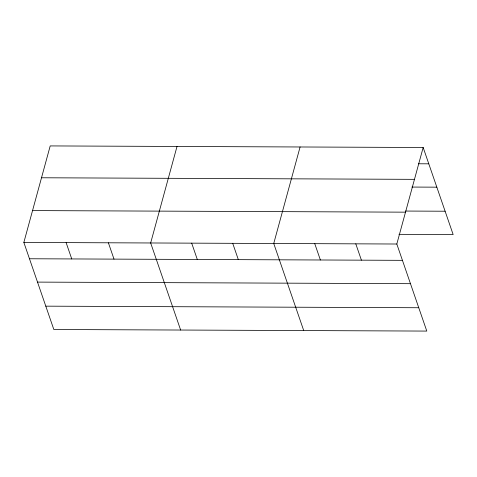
<?xml version="1.0" encoding="UTF-8"?>
<svg xmlns="http://www.w3.org/2000/svg" width="477" height="477" viewBox="0 0 477 477"><rect width="100%" height="100%" fill="white"/><g stroke="black" fill="none" stroke-linecap="round" stroke-linejoin="round"><path stroke-width="0.72" d="M423.171 147.5L396.816 244.015L426.796 331.08L53.829 329.5L23.85 242.435L50.204 145.92L423.171 147.5L453.15 234.565L398.939 234.332M177.015 146.457L150.66 242.972L180.64 330.036M300.093 146.976L273.738 243.491L303.718 330.561M418.538 163.778L428.793 163.82M41.511 177.772L414.471 179.346M411.919 187.062L436.831 187.169M405.551 211.055L445.113 211.222M32.549 210.584L405.51 212.164M23.85 242.435L396.816 244.015M29.473 258.761L402.433 260.335M37.51 282.104L410.476 283.684M45.792 306.156L418.758 307.737M355.788 243.842L361.411 260.162M314.76 243.669L320.383 259.989M232.71 243.318L238.333 259.643M191.682 243.145L197.305 259.47M108.386 242.793L114.009 259.118M66.118 242.614L71.741 258.939"/></g></svg>
